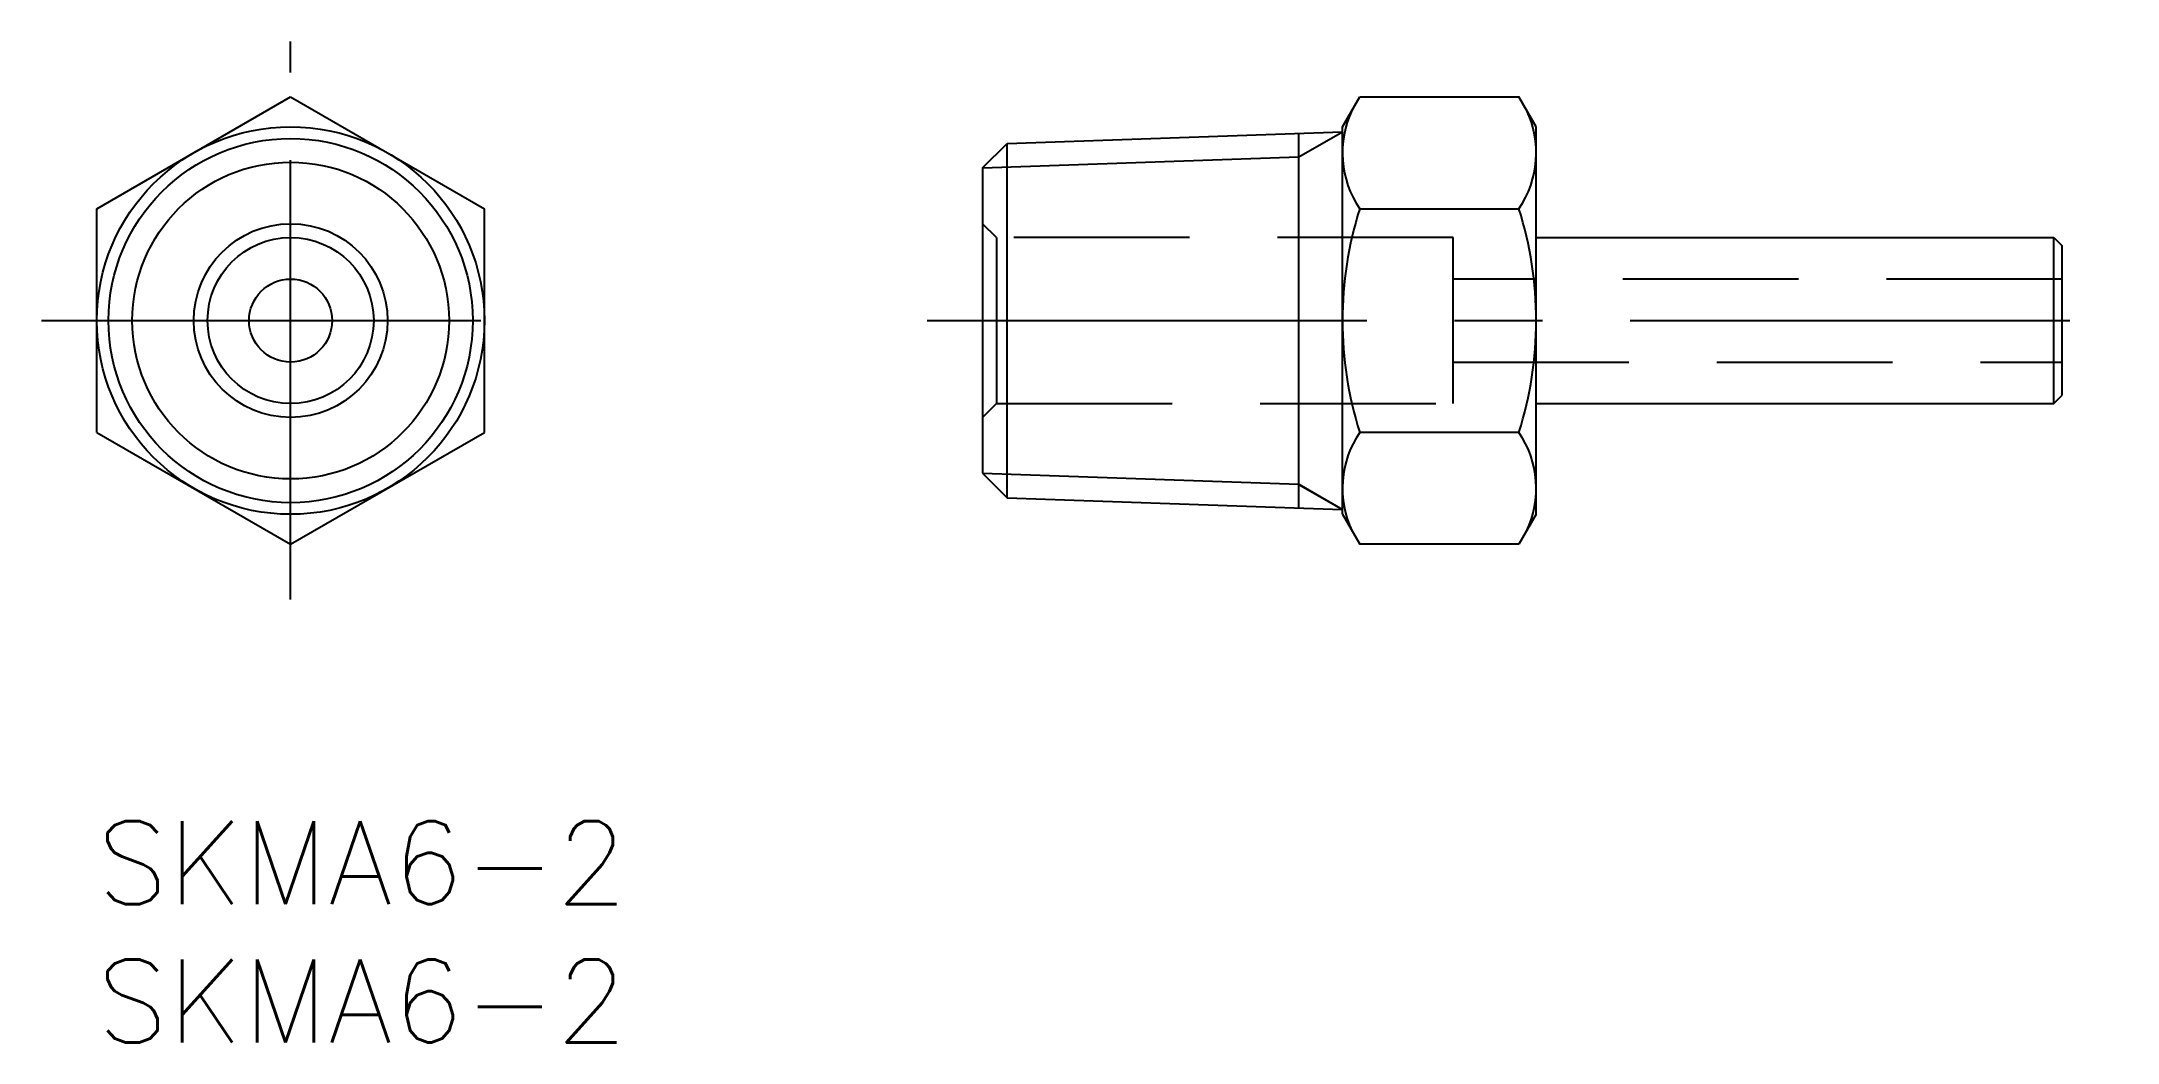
# Model space of a CAD drawing. Extents: x -2 to 73, y -8 to 28.2.
import ezdxf

# ---------------------------------------------------------------- set-up
doc = ezdxf.new("R2010")
doc.units = 0
doc.header["$LTSCALE"] = 0.5
doc.linetypes.add('CENTER', pattern=[50.8, 31.75, -6.35, 6.35, -6.35])
doc.linetypes.add('DASHED', pattern=[19.05, 12.7, -6.35])
for name, color, linetype in [('MSM_CENTER', 1, 'CENTER'), ('MSM_CONTINUOUS', 7, 'CONTINUOUS'), ('MSM_DASHED', 4, 'DASHED'), ('MSM_NARROW', 5, 'CONTINUOUS'), ('MSM_PART_NUMBER', 7, 'CONTINUOUS')]:
    doc.layers.add(name, color=color, linetype=linetype)
doc.styles.get("Standard").update_dxf_attribs({"font": 'txt.shx', "height": 3, "bigfont": 'bigfont.shx'})

# ---------------------------------------------------------------- blocks, each defined once
blk = doc.blocks.new('*U4')
at = {"layer": 'MSM_PART_NUMBER'}
blk.add_text('SKMA6-2', height=3, dxfattribs=at).set_placement((0, -3))
blk = doc.blocks.new('*U5')
at = {"layer": 'MSM_PART_NUMBER'}
blk.add_text('SKMA6-2', height=3, dxfattribs=at).set_placement((0, -8))

msp = doc.modelspace()

# ---------------------------------------------------------------- linework, layer by layer
at = {"layer": 'MSM_CENTER'}
for p, q in [((7, 8), (7, 28.166)), ((-2, 18.083), (16, 18.083)), ((30, 18.083), (73, 18.083))]:
    msp.add_line(p, q, dxfattribs=at)
at = {"layer": 'MSM_CONTINUOUS'}
for p, q in [((0, 22.124), (7, 26.166)), ((7, 26.166), (14, 22.124)), ((45, 25.083), (45.625, 26.166)), ((45.625, 26.166), (51.375, 26.166)), ((52, 25.083), (51.375, 26.166)), ((32.887, 24.483), (45, 24.906)), ((43.422, 11.315), (43.422, 24.85)), ((45, 11.083), (45, 25.083)), ((52, 11.083), (52, 25.083)), ((32, 23.596), (32.887, 24.483)), ((32.887, 11.683), (32.887, 24.483)), ((32, 23.596), (32, 12.57)), ((0, 14.041), (0, 22.124)), ((14, 14.041), (14, 22.124)), ((45.625, 22.124), (51.375, 22.124)), ((52, 21.083), (70.7, 21.083)), ((70.7, 15.083), (70.7, 21.083)), ((70.7, 21.083), (71, 20.783)), ((71, 15.383), (71, 20.783)), ((52, 15.083), (70.7, 15.083)), ((70.7, 15.083), (71, 15.383)), ((0, 14.041), (7, 10)), ((7, 10), (14, 14.041)), ((51.375, 14.041), (45.625, 14.041)), ((32, 12.57), (32.887, 11.683)), ((32.887, 11.683), (44.991, 11.261)), ((45, 11.083), (45.625, 10)), ((52, 11.083), (51.375, 10)), ((51.375, 10), (45.625, 10))]:
    msp.add_line(p, q, dxfattribs=at)
for radius in [7, 6.579, 3.5, 3, 1.5]:
    msp.add_circle((7, 18.083), radius, dxfattribs=at)
for centre, radius, start, end in [((48.578, 24.145), 3.578, 154.38425, 214.38425), ((48.422, 24.145), 3.578, 325.61575, 25.61575), ((58.375, 18.083), 13.375, 162.41205, 197.58795), ((38.625, 18.083), 13.375, 342.41205, 17.58795), ((48.578, 12.021), 3.578, 145.61575, 205.61575), ((48.422, 12.021), 3.578, 334.38425, 34.38425)]:
    msp.add_arc(centre, radius, start, end, dxfattribs=at)
at = {"layer": 'MSM_DASHED'}
for p, q in [((32.5, 21.083), (32, 21.583)), ((49, 21.083), (32.5, 21.083)), ((32.5, 21.083), (32.5, 15.083)), ((49, 15.083), (49, 21.083)), ((71, 19.583), (49, 19.583)), ((49, 16.583), (71, 16.583)), ((32, 14.583), (32.5, 15.083)), ((32.5, 15.083), (49, 15.083))]:
    msp.add_line(p, q, dxfattribs=at)
at = {"layer": 'MSM_NARROW'}
for p, q in [((43.422, 23.994), (45, 24.906)), ((32, 23.596), (43.422, 23.994)), ((32, 12.57), (43.422, 12.171)), ((43.422, 12.171), (45, 11.26)), ((43.422, 12.166), (45, 11.255))]:
    msp.add_line(p, q, dxfattribs=at)
msp.add_circle((7, 18.083), 5.723, dxfattribs=at)

# ---------------------------------------------------------------- block references
at = {"layer": 'MSM_CONTINUOUS'}
for name in ['*U4', '*U5']:
    msp.add_blockref(name, (0, 0), dxfattribs=at)

doc.saveas('drawing.dxf')
